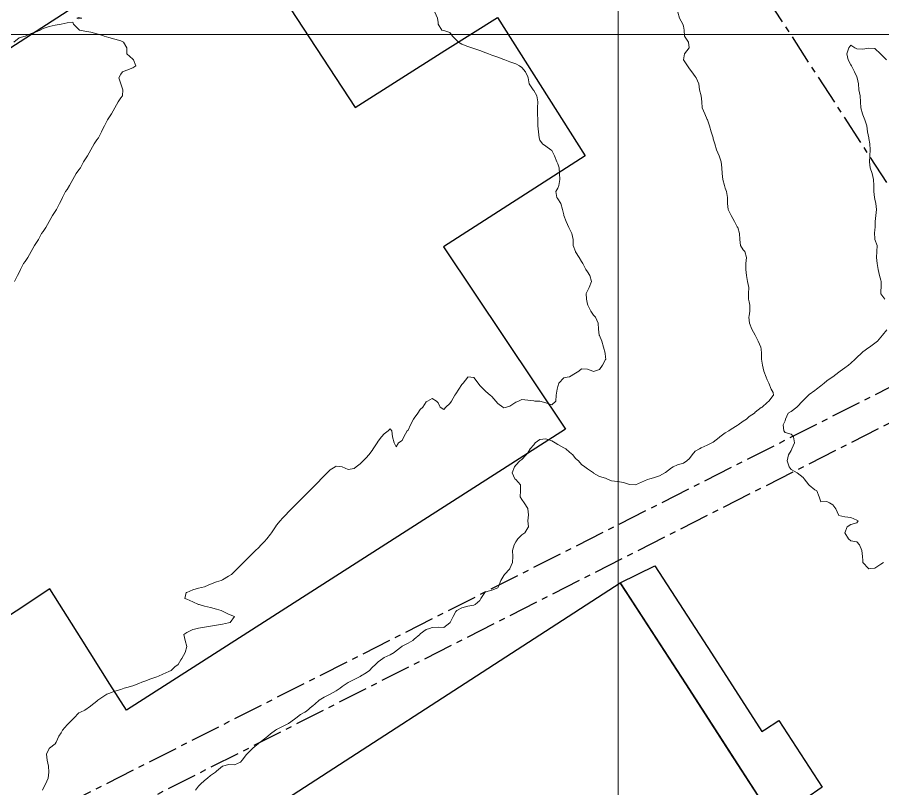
# Model space of a CAD drawing. Header units: centimetres. Extents: x 0 to 642158, y -847 to 649707.
# Drawn here: x 617516.6 to 617588.9, y 620724.4 to 620788.8 of the extents above; entities that cross this region are included whole.
import ezdxf

# ---------------------------------------------------------------- set-up
doc = ezdxf.new("R2010")
doc.units = ezdxf.units.CM
doc.header["$MEASUREMENT"] = 0
doc.linetypes.add('CENTERX2', pattern=[4, 2.5, -0.5, 0.5, -0.5])
doc.layers.add('MEV_grille', color=254, linetype='Continuous', lineweight=9)
doc.layers.add('WAL_topographie 0.5', color=253, linetype='Continuous', lineweight=20)
doc.layers.add('SPW_batiments', color=7, linetype='Continuous')
doc.layers.add('SPW_parcellaire cadastral', color=7, linetype='CENTERX2', lineweight=25, true_color=0xff0542)

# ---------------------------------------------------------------- blocks, each defined once
blk = doc.blocks.new('*U114')
at = {"layer": 'MEV_grille', "transparency": 33554687}
blk.add_lwpolyline([(-1338.461, 0), (1338.461, 0)], dxfattribs=at)
blk = doc.blocks.new('*U115')
at = {"layer": 'MEV_grille', "color": 0, "linetype": 'ByBlock', "lineweight": -2, "transparency": 16777216}
blk.add_blockref('*U114', (0, -1600), dxfattribs=at)
blk = doc.blocks.new('*U112')
at = {"layer": 'MEV_grille', "transparency": 33554687}
blk.add_lwpolyline([(0, 1825.476), (0, -1825.476)], dxfattribs=at)
blk = doc.blocks.new('*U113')
at = {"layer": 'MEV_grille', "color": 0, "linetype": 'ByBlock', "lineweight": -2, "transparency": 16777216}
blk.add_blockref('*U112', (2200, 0), dxfattribs=at)

msp = doc.modelspace()

# ---------------------------------------------------------------- linework, layer by layer
at = {"layer": 'SPW_batiments'}
for points in [[(617544.829, 620781.274), (617552.311, 620786.041), (617556.728, 620788.809), (617564.046, 620777.243), (617552.197, 620769.641), (617562.399, 620754.393), (617525.718, 620730.922), (617524.34, 620733.108), (617521.934, 620736.922), (617519.317, 620741.072), (617510.851, 620735.471), (617509.634, 620737.521), (617504.135, 620733.803), (617493.886, 620726.902), (617482.484, 620744.783), (617497.815, 620755.752), (617489.248, 620769.001), (617533.96, 620797.873), (617544.829, 620781.274)], [(617567.973, 620740.023), (617566.969, 620741.568), (617569.876, 620742.996), (617574.592, 620735.686), (617578.821, 620729.151), (617579.037, 620729.291), (617580.224, 620730.064), (617583.845, 620724.502), (617582.475, 620723.549), (617582.451, 620723.532), (617582.224, 620723.374), (617585.787, 620717.737), (617587.423, 620715.149), (617585.395, 620714.026), (617584.943, 620713.775), (617583.334, 620712.884), (617578.98, 620710.473), (617577.685, 620712.479), (617583.388, 620716.181), (617579.825, 620721.704), (617576.144, 620727.409), (617572.46, 620733.12), (617567.973, 620740.023)], [(617572.46, 620733.12), (617583.388, 620716.18), (617577.685, 620712.479), (617581.515, 620706.545), (617581.103, 620706.279), (617574.626, 620702.096), (617552.76, 620687.971), (617531.526, 620718.624), (617566.969, 620741.568), (617572.46, 620733.12)]]:
    msp.add_lwpolyline(points, dxfattribs=at)
at = {"layer": 'SPW_parcellaire cadastral'}
for points in [[(617404.956, 620754.186), (617454.845, 620780.014), (617546.487, 620840.855), (617597.653, 620762.022), (617447.371, 620685.97), (617443.362, 620692.406), (617418.115, 620733.491), (617404.956, 620754.186)], [(617622.857, 620723.826), (617495.619, 620638.846), (617461.462, 620689.988), (617598.891, 620759.697), (617622.857, 620723.826)]]:
    msp.add_lwpolyline(points, dxfattribs=at)
at = {"layer": 'WAL_topographie 0.5'}
for points in [[(617551.489, 620789.25), (617551.696, 620788.75), (617551.75, 620788.375), (617551.773, 620788.25), (617552.083, 620787.75), (617552.25, 620787.703), (617552.75, 620787.531), (617552.959, 620787.25), (617553.25, 620786.948), (617553.456, 620786.75), (617553.75, 620786.56), (617554.25, 620786.372), (617554.583, 620786.25), (617554.75, 620786.197), (617555.25, 620786.028), (617555.75, 620785.838), (617555.982, 620785.75), (617556.25, 620785.66), (617556.75, 620785.481), (617557.25, 620785.283), (617557.333, 620785.25), (617557.75, 620785.101), (617558.25, 620784.923), (617558.559, 620784.75), (617558.75, 620784.621), (617559.049, 620784.25), (617559.25, 620783.843), (617559.284, 620783.75), (617559.362, 620783.25), (617559.7, 620782.75), (617559.75, 620782.686), (617560.005, 620782.25), (617560.087, 620781.75), (617560.075, 620781.25), (617560.068, 620780.75), (617560.078, 620780.25), (617560.103, 620779.75), (617560.135, 620779.25), (617560.197, 620778.75), (617560.25, 620778.55), (617560.472, 620778.25), (617560.75, 620778.036), (617561.185, 620777.75), (617561.25, 620777.696), (617561.477, 620777.25), (617561.69, 620776.75), (617561.75, 620776.575), (617561.862, 620776.25), (617561.908, 620775.75), (617561.927, 620775.25), (617561.853, 620774.75), (617561.75, 620774.531), (617561.589, 620774.25), (617561.67, 620773.75), (617561.75, 620773.659), (617562.023, 620773.25), (617562.153, 620772.75), (617562.25, 620772.312), (617562.269, 620772.25), (617562.464, 620771.75), (617562.687, 620771.25), (617562.75, 620771.139), (617562.921, 620770.75), (617563.04, 620770.25), (617563.056, 620769.75), (617563.233, 620769.25), (617563.25, 620769.228), (617563.547, 620768.75), (617563.75, 620768.409), (617563.859, 620768.25), (617564.109, 620767.75), (617564.25, 620767.545), (617564.447, 620767.25), (617564.583, 620766.75), (617564.383, 620766.25), (617564.25, 620765.964), (617564.13, 620765.75), (617564.158, 620765.25), (617564.25, 620764.834), (617564.272, 620764.75), (617564.523, 620764.25), (617564.75, 620763.917), (617564.897, 620763.75), (617565.131, 620763.25), (617565.159, 620762.75), (617565.229, 620762.25), (617565.25, 620762.217), (617565.45, 620761.75), (617565.588, 620761.25), (617565.718, 620760.75), (617565.75, 620760.417), (617565.761, 620760.25), (617565.75, 620760.221), (617565.492, 620759.75), (617565.25, 620759.393), (617564.821, 620759.25), (617564.75, 620759.225), (617564.678, 620759.25), (617564.25, 620759.408), (617563.75, 620759.444), (617563.517, 620759.25), (617563.25, 620759.083), (617562.75, 620758.785), (617562.55, 620758.75), (617562.25, 620758.692), (617561.854, 620758.25), (617561.75, 620757.977), (617561.697, 620757.75), (617561.614, 620757.25), (617561.603, 620756.75), (617561.25, 620756.434), (617560.75, 620756.611), (617560.25, 620756.732), (617559.85, 620756.75), (617559.75, 620756.757), (617559.25, 620756.836), (617558.75, 620756.887), (617558.476, 620756.75), (617558.25, 620756.644), (617557.75, 620756.309), (617557.478, 620756.25), (617557.25, 620756.193), (617557.154, 620756.25), (617556.75, 620756.559), (617556.569, 620756.75), (617556.25, 620757.121), (617556.107, 620757.25), (617555.75, 620757.562), (617555.543, 620757.75), (617555.25, 620758.054), (617555.105, 620758.25), (617554.75, 620758.732), (617554.5, 620758.75), (617554.25, 620758.762), (617554.241, 620758.75), (617553.862, 620758.25), (617553.75, 620758.133), (617553.489, 620757.75), (617553.25, 620757.366), (617553.159, 620757.25), (617552.865, 620756.75), (617552.75, 620756.532), (617552.395, 620756.25), (617552.25, 620756.046), (617551.929, 620756.25), (617551.75, 620756.607), (617551.625, 620756.75), (617551.25, 620756.95), (617550.875, 620756.75), (617550.75, 620756.679), (617550.477, 620756.25), (617550.25, 620756.033), (617550.053, 620755.75), (617549.75, 620755.315), (617549.704, 620755.25), (617549.455, 620754.75), (617549.25, 620754.329), (617549.171, 620754.25), (617548.891, 620753.75), (617548.75, 620753.45), (617548.45, 620753.25), (617548.25, 620752.917), (617548.096, 620753.25), (617547.959, 620753.75), (617547.893, 620754.25), (617547.75, 620754.417), (617547.583, 620754.25), (617547.25, 620754), (617547.028, 620753.75), (617546.75, 620753.393), (617546.667, 620753.25), (617546.333, 620752.75), (617546.25, 620752.607), (617545.972, 620752.25), (617545.75, 620752), (617545.5, 620751.75), (617545.25, 620751.5), (617544.917, 620751.25), (617544.75, 620751.125), (617544.25, 620751.036), (617543.75, 620751.25), (617543.749, 620751.25), (617543.25, 620751.321), (617543.15, 620751.25), (617542.75, 620751), (617542.5, 620750.75), (617542.25, 620750.5), (617542, 620750.25), (617541.75, 620750), (617541.5, 620749.75), (617541.25, 620749.5), (617541, 620749.25), (617540.75, 620749), (617540.5, 620748.75), (617540.25, 620748.5), (617540, 620748.25), (617539.75, 620748), (617539.5, 620747.75), (617539.25, 620747.5), (617539.028, 620747.25), (617538.75, 620746.972), (617538.55, 620746.75), (617538.25, 620746.375), (617538.167, 620746.25), (617537.833, 620745.75), (617537.75, 620745.625), (617537.45, 620745.25), (617537.25, 620745.028), (617536.972, 620744.75), (617536.75, 620744.5), (617536.5, 620744.25), (617536.25, 620744), (617536, 620743.75), (617535.75, 620743.5), (617535.5, 620743.25), (617535.25, 620743), (617535, 620742.75), (617534.75, 620742.5), (617534.5, 620742.25), (617534.25, 620742.107), (617533.75, 620741.821), (617533.639, 620741.75), (617533.25, 620741.637), (617532.75, 620741.446), (617532.292, 620741.25), (617532.25, 620741.236), (617531.75, 620741.118), (617531.25, 620740.966), (617530.75, 620740.765), (617530.708, 620740.75), (617530.607, 620740.25), (617530.75, 620740.193), (617531.25, 620739.972), (617531.75, 620739.765), (617531.792, 620739.75), (617532.25, 620739.616), (617532.75, 620739.494), (617533.25, 620739.366), (617533.635, 620739.25), (617533.75, 620739.187), (617534.25, 620738.946), (617534.75, 620738.75), (617534.75, 620738.75), (617534.75, 620738.75), (617534.393, 620738.25), (617534.25, 620738.221), (617533.75, 620738.115), (617533.25, 620738.03), (617532.75, 620737.954), (617532.25, 620737.855), (617531.75, 620737.762), (617531.667, 620737.75), (617531.25, 620737.654), (617530.75, 620737.425), (617530.5, 620737.25), (617530.625, 620736.75), (617530.75, 620736.25), (617530.75, 620736.25), (617530.75, 620736.25), (617530.635, 620735.75), (617530.357, 620735.25), (617530.25, 620735.125), (617530.036, 620734.75), (617529.75, 620734.543), (617529.467, 620734.25), (617529.25, 620734.15), (617528.75, 620733.919), (617528.388, 620733.75), (617528.25, 620733.702), (617527.75, 620733.528), (617527.25, 620733.345), (617527.008, 620733.25), (617526.75, 620733.14), (617526.25, 620732.949), (617525.75, 620732.803), (617525.536, 620732.75), (617525.25, 620732.655), (617524.75, 620732.504), (617524.25, 620732.326), (617524.068, 620732.25), (617523.75, 620732.031), (617523.315, 620731.75), (617523.25, 620731.687), (617522.75, 620731.272), (617522.702, 620731.25), (617522.25, 620730.922), (617521.865, 620730.75), (617521.75, 620730.69), (617521.327, 620730.25), (617521.25, 620730.17), (617520.813, 620729.75), (617520.75, 620729.687), (617520.375, 620729.25), (617520.25, 620729.031), (617520.07, 620728.75), (617519.85, 620728.25), (617519.75, 620728.111), (617519.286, 620727.75), (617519.25, 620727.719), (617519.042, 620727.25), (617519.097, 620726.75), (617519.206, 620726.25), (617519.221, 620725.75), (617519.167, 620725.25), (617518.95, 620724.75), (617518.75, 620724.365), (617518.694, 620724.25)], [(617571.78, 620789.25), (617571.926, 620788.75), (617572.194, 620788.25), (617572.25, 620788.062), (617572.313, 620787.75), (617572.359, 620787.25), (617572.667, 620786.75), (617572.726, 620786.25), (617572.355, 620785.75), (617572.275, 620785.25), (617572.596, 620784.75), (617572.75, 620784.515), (617572.955, 620784.25), (617573.25, 620783.868), (617573.33, 620783.75), (617573.55, 620783.25), (617573.596, 620782.75), (617573.75, 620782.25), (617573.75, 620782.25), (617573.786, 620781.75), (617573.831, 620781.25), (617574.045, 620780.75), (617574.25, 620780.279), (617574.264, 620780.25), (617574.434, 620779.75), (617574.573, 620779.25), (617574.73, 620778.75), (617574.75, 620778.667), (617574.893, 620778.25), (617575.014, 620777.75), (617575.25, 620777.25), (617575.25, 620777.25), (617575.417, 620776.75), (617575.472, 620776.25), (617575.5, 620775.75), (617575.541, 620775.25), (617575.675, 620774.75), (617575.75, 620774.536), (617575.864, 620774.25), (617575.931, 620773.75), (617575.95, 620773.25), (617575.981, 620772.75), (617576.25, 620772.25), (617576.25, 620772.25), (617576.516, 620771.75), (617576.75, 620771.309), (617576.794, 620771.25), (617576.946, 620770.75), (617576.967, 620770.25), (617577.038, 620769.75), (617577.25, 620769.383), (617577.375, 620769.25), (617577.533, 620768.75), (617577.46, 620768.25), (617577.46, 620767.75), (617577.524, 620767.25), (617577.621, 620766.75), (617577.731, 620766.25), (617577.706, 620765.75), (617577.694, 620765.25), (617577.75, 620765.036), (617577.806, 620764.75), (617577.804, 620764.25), (617577.75, 620763.875), (617577.73, 620763.75), (617577.75, 620763.5), (617577.776, 620763.25), (617577.967, 620762.75), (617578.25, 620762.25), (617578.25, 620762.25), (617578.508, 620761.75), (617578.732, 620761.25), (617578.75, 620761.083), (617578.785, 620760.75), (617578.79, 620760.25), (617578.871, 620759.75), (617578.972, 620759.25), (617579.156, 620758.75), (617579.25, 620758.536), (617579.383, 620758.25), (617579.594, 620757.75), (617579.75, 620757.472), (617579.781, 620757.25), (617579.75, 620757.221), (617579.391, 620756.75), (617579.25, 620756.637), (617578.845, 620756.25), (617578.75, 620756.2), (617578.25, 620755.827), (617578.184, 620755.75), (617577.75, 620755.455), (617577.516, 620755.25), (617577.25, 620755.073), (617576.836, 620754.75), (617576.75, 620754.698), (617576.25, 620754.391), (617576.053, 620754.25), (617575.75, 620754.087), (617575.294, 620753.75), (617575.25, 620753.717), (617574.75, 620753.323), (617574.638, 620753.25), (617574.25, 620753.073), (617573.75, 620752.836), (617573.597, 620752.75), (617573.25, 620752.56), (617572.977, 620752.25), (617572.75, 620751.949), (617572.552, 620751.75), (617572.25, 620751.565), (617571.75, 620751.419), (617571.401, 620751.25), (617571.25, 620751.183), (617570.75, 620750.782), (617570.708, 620750.75), (617570.25, 620750.504), (617569.75, 620750.342), (617569.457, 620750.25), (617569.25, 620750.193), (617568.75, 620749.969), (617568.25, 620749.761), (617567.75, 620749.778), (617567.25, 620749.944), (617566.75, 620750.042), (617566.25, 620750.094), (617565.861, 620750.25), (617565.75, 620750.307), (617565.25, 620750.446), (617564.75, 620750.729), (617564.73, 620750.75), (617564.25, 620751.083), (617564.028, 620751.25), (617563.75, 620751.458), (617563.487, 620751.75), (617563.25, 620751.961), (617563.022, 620752.25), (617562.75, 620752.475), (617562.439, 620752.75), (617562.25, 620752.848), (617561.75, 620753.115), (617561.545, 620753.25), (617561.25, 620753.414), (617560.75, 620753.593), (617560.25, 620753.537), (617559.88, 620753.25), (617559.75, 620753.106), (617559.46, 620752.75), (617559.25, 620752.423), (617559.116, 620752.25), (617558.75, 620751.867), (617558.59, 620751.75), (617558.25, 620751.394), (617558.134, 620751.25), (617557.958, 620750.75), (617558.182, 620750.25), (617558.25, 620750.187), (617558.654, 620749.75), (617558.632, 620749.25), (617558.617, 620748.75), (617558.75, 620748.528), (617558.942, 620748.25), (617559.25, 620747.779), (617559.269, 620747.75), (617559.302, 620747.25), (617559.25, 620746.75), (617559.3, 620746.25), (617559.25, 620746.15), (617559.015, 620745.75), (617558.75, 620745.583), (617558.429, 620745.25), (617558.25, 620745), (617558.118, 620744.75), (617557.962, 620744.25), (617558.013, 620743.75), (617557.983, 620743.25), (617557.763, 620742.75), (617557.75, 620742.738), (617557.303, 620742.25), (617557.25, 620742.167), (617556.995, 620741.75), (617556.807, 620741.25), (617556.75, 620741.139), (617556.25, 620740.955), (617555.75, 620740.818), (617555.654, 620740.75), (617555.324, 620740.25), (617555.25, 620740.083), (617554.865, 620739.75), (617554.75, 620739.705), (617554.25, 620739.615), (617553.75, 620739.477), (617553.333, 620739.25), (617553.25, 620739.171), (617553.022, 620738.75), (617552.764, 620738.25), (617552.75, 620738.233), (617552.25, 620737.833), (617551.75, 620737.86), (617551.25, 620737.837), (617551.041, 620737.75), (617550.75, 620737.661), (617550.25, 620737.288), (617550.218, 620737.25), (617549.75, 620736.843), (617549.636, 620736.75), (617549.25, 620736.533), (617548.75, 620736.258), (617548.74, 620736.25), (617548.25, 620735.869), (617548.099, 620735.75), (617547.75, 620735.559), (617547.25, 620735.32), (617547.136, 620735.25), (617546.75, 620734.973), (617546.527, 620734.75), (617546.25, 620734.498), (617546.012, 620734.25), (617545.75, 620734.032), (617545.283, 620733.75), (617545.25, 620733.735), (617544.75, 620733.498), (617544.288, 620733.25), (617544.25, 620733.227), (617543.75, 620732.907), (617543.566, 620732.75), (617543.25, 620732.543), (617542.75, 620732.262), (617542.73, 620732.25), (617542.25, 620732.001), (617541.82, 620731.75), (617541.75, 620731.703), (617541.25, 620731.258), (617541.242, 620731.25), (617540.75, 620730.84), (617540.615, 620730.75), (617540.25, 620730.549), (617539.865, 620730.25), (617539.75, 620730.161), (617539.25, 620729.814), (617539.136, 620729.75), (617538.75, 620729.563), (617538.25, 620729.311), (617538.179, 620729.25), (617537.75, 620728.937), (617537.521, 620728.75), (617537.25, 620728.537), (617536.896, 620728.25), (617536.75, 620728.131), (617536.29, 620727.75), (617536.25, 620727.709), (617535.778, 620727.25), (617535.75, 620727.212), (617535.379, 620726.75), (617535.25, 620726.573), (617534.75, 620726.345), (617534.25, 620726.389), (617533.771, 620726.25), (617533.75, 620726.242), (617533.25, 620725.834), (617533.154, 620725.75), (617532.75, 620725.451), (617532.498, 620725.25), (617532.25, 620725.05), (617531.897, 620724.75), (617531.75, 620724.579), (617531.477, 620724.25)], [(617522, 620788.75), (617521.75, 620788.7), (617521.583, 620788.75), (617521.75, 620788.806), (617522, 620788.75)], [(617516.3, 620786.75), (617516.75, 620787.096), (617517.25, 620787.235), (617517.287, 620787.25), (617517.75, 620787.465), (617518.25, 620787.636), (617518.507, 620787.75), (617518.75, 620787.886), (617519.25, 620788.045), (617519.75, 620788.152), (617520.25, 620788.25), (617520.25, 620788.25), (617520.75, 620788.354), (617521.25, 620788.417), (617521.3, 620788.25), (617521.75, 620787.8), (617521.8, 620787.75), (617522.25, 620787.648), (617522.75, 620787.56), (617523.25, 620787.445), (617523.75, 620787.29), (617523.865, 620787.25), (617524.25, 620787.125), (617524.75, 620786.987), (617525.25, 620786.838), (617525.483, 620786.75), (617525.75, 620786.25), (617525.75, 620786.25), (617525.75, 620785.75), (617526.25, 620785.313), (617526.313, 620785.25), (617526.5, 620784.75), (617526.25, 620784.583), (617525.75, 620784.389), (617525.393, 620784.25), (617525.25, 620784.05), (617525.083, 620783.75), (617525.25, 620783.25), (617525.25, 620783.25), (617525.417, 620782.75), (617525.375, 620782.25), (617525.25, 620782.083), (617525.028, 620781.75), (617524.75, 620781.25), (617524.75, 620781.25), (617524.472, 620780.75), (617524.25, 620780.417), (617524.125, 620780.25), (617523.875, 620779.75), (617523.75, 620779.5), (617523.625, 620779.25), (617523.375, 620778.75), (617523.25, 620778.583), (617523.028, 620778.25), (617522.75, 620777.75), (617522.75, 620777.75), (617522.472, 620777.25), (617522.25, 620776.917), (617522.125, 620776.75), (617521.875, 620776.25), (617521.75, 620776.083), (617521.528, 620775.75), (617521.25, 620775.25), (617521.25, 620775.25), (617520.972, 620774.75), (617520.75, 620774.417), (617520.625, 620774.25), (617520.375, 620773.75), (617520.25, 620773.5), (617520.125, 620773.25), (617519.875, 620772.75), (617519.75, 620772.583), (617519.528, 620772.25), (617519.25, 620771.75), (617519.25, 620771.75), (617518.972, 620771.25), (617518.75, 620770.917), (617518.625, 620770.75), (617518.375, 620770.25), (617518.25, 620770.083), (617518.028, 620769.75), (617517.75, 620769.25), (617517.75, 620769.25), (617517.472, 620768.75), (617517.25, 620768.417), (617517.125, 620768.25), (617516.875, 620767.75), (617516.75, 620767.5), (617516.625, 620767.25), (617516.375, 620766.75)], [(617589.222, 620785.25), (617588.75, 620785.722), (617588.714, 620785.75), (617588.25, 620786.214), (617587.75, 620786.229), (617587.25, 620786.138), (617586.75, 620786.193), (617586.583, 620786.25), (617586.25, 620786.472), (617586.076, 620786.25), (617585.922, 620785.75), (617586.014, 620785.25), (617586.25, 620784.845), (617586.304, 620784.75), (617586.55, 620784.25), (617586.75, 620783.829), (617586.784, 620783.75), (617586.882, 620783.25), (617586.917, 620782.75), (617587.017, 620782.25), (617587.043, 620781.75), (617587.073, 620781.25), (617587.21, 620780.75), (617587.25, 620780.656), (617587.417, 620780.25), (617587.569, 620779.75), (617587.648, 620779.25), (617587.74, 620778.75), (617587.75, 620778.694), (617587.821, 620778.25), (617587.858, 620777.75), (617587.841, 620777.25), (617587.814, 620776.75), (617587.864, 620776.25), (617588.034, 620775.75), (617588.137, 620775.25), (617588.162, 620774.75), (617588.179, 620774.25), (617588.218, 620773.75), (617588.25, 620773.613), (617588.327, 620773.25), (617588.382, 620772.75), (617588.326, 620772.25), (617588.282, 620771.75), (617588.266, 620771.25), (617588.25, 620771.083), (617588.212, 620770.75), (617588.25, 620770.35), (617588.262, 620770.25), (617588.442, 620769.75), (617588.424, 620769.25), (617588.38, 620768.75), (617588.455, 620768.25), (617588.541, 620767.75), (617588.643, 620767.25), (617588.75, 620766.841), (617588.773, 620766.75), (617588.769, 620766.25), (617588.75, 620766), (617588.738, 620765.75), (617588.75, 620765.719), (617589.076, 620765.25)], [(617589.25, 620762.695), (617588.889, 620762.25), (617588.75, 620762.091), (617588.464, 620761.75), (617588.25, 620761.574), (617587.799, 620761.25), (617587.75, 620761.216), (617587.25, 620760.857), (617587.142, 620760.75), (617586.75, 620760.378), (617586.619, 620760.25), (617586.25, 620759.909), (617586.055, 620759.75), (617585.75, 620759.521), (617585.349, 620759.25), (617585.25, 620759.158), (617584.75, 620758.784), (617584.691, 620758.75), (617584.25, 620758.427), (617584.005, 620758.25), (617583.75, 620758.013), (617583.387, 620757.75), (617583.25, 620757.629), (617582.75, 620757.285), (617582.706, 620757.25), (617582.25, 620756.785), (617582.212, 620756.75), (617581.75, 620756.254), (617581.741, 620756.25), (617581.25, 620755.875), (617581.019, 620755.75), (617580.796, 620755.25), (617580.75, 620755.1), (617580.598, 620754.75), (617580.643, 620754.25), (617580.75, 620754.135), (617581.25, 620753.975), (617581.464, 620753.75), (617581.546, 620753.25), (617581.308, 620752.75), (617581.25, 620752.613), (617581.028, 620752.25), (617580.934, 620751.75), (617581.094, 620751.25), (617581.25, 620751.041), (617581.75, 620750.75), (617581.75, 620750.75), (617582.25, 620750.35), (617582.337, 620750.25), (617582.725, 620749.75), (617582.75, 620749.724), (617583.25, 620749.333), (617583.4, 620749.25), (617583.603, 620748.75), (617583.75, 620748.333), (617584.25, 620748.344), (617584.464, 620748.25), (617584.75, 620748.068), (617584.983, 620747.75), (617585.202, 620747.25), (617585.25, 620747.179), (617585.75, 620747.071), (617586.25, 620747.031), (617586.75, 620746.809), (617586.861, 620746.75), (617586.75, 620746.583), (617586.25, 620746.429), (617585.938, 620746.25), (617585.75, 620745.75), (617586.046, 620745.25), (617586.25, 620745.067), (617586.75, 620745), (617586.981, 620744.75), (617587.172, 620744.25), (617587.222, 620743.75), (617587.25, 620743.417), (617587.259, 620743.25), (617587.714, 620742.75), (617587.75, 620742.739), (617587.875, 620742.75), (617588.25, 620742.799), (617588.75, 620743.115), (617588.983, 620743.25)]]:
    msp.add_lwpolyline(points, dxfattribs=at)

# ---------------------------------------------------------------- block references
at = {"layer": 'MEV_grille', "transparency": 33554687}
for name, p in [('*U113', (615366.814, 620593.644)), ('*U115', (616669.481, 622387.381))]:
    msp.add_blockref(name, p, dxfattribs=at)

doc.saveas('drawing.dxf')
